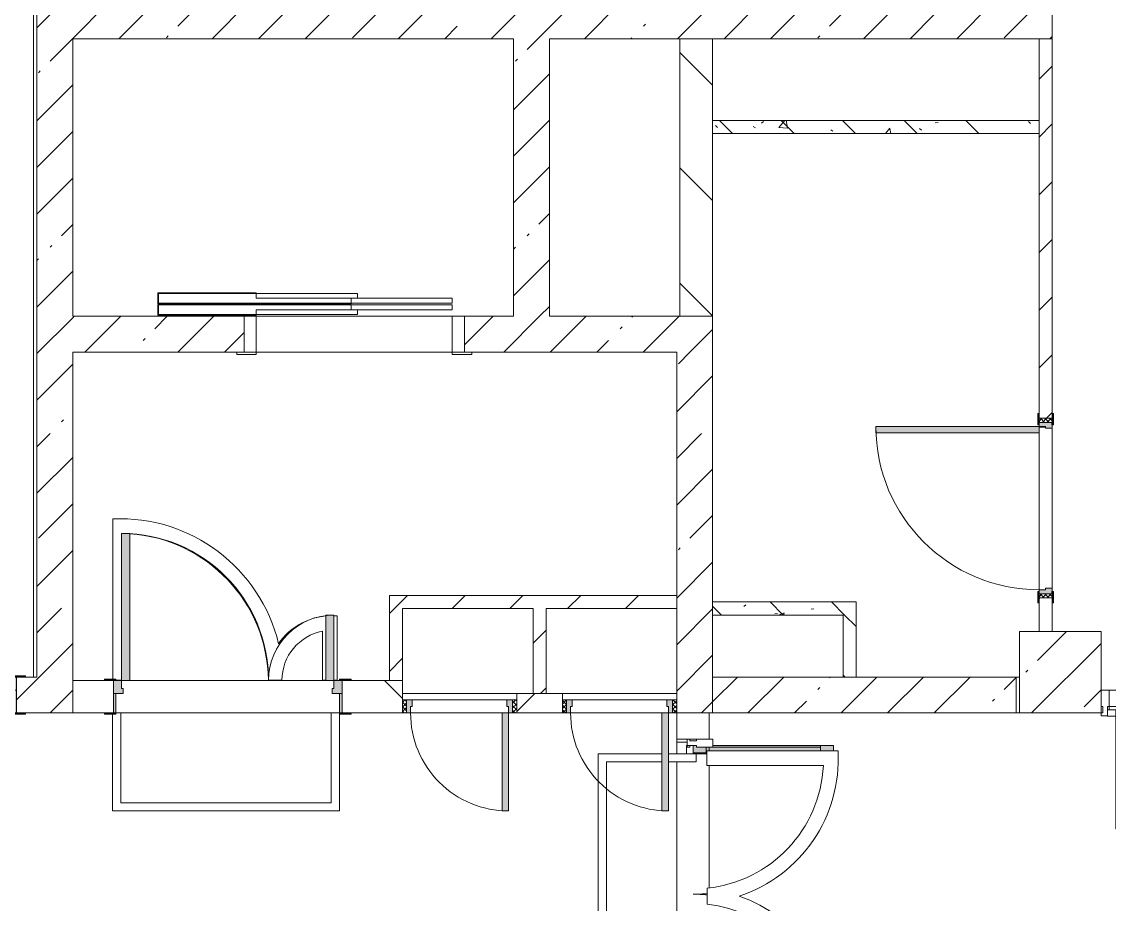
# Model space of a CAD drawing. Header units: millimetres. Extents: x -3456 to 185767, y -8553 to 29000.
# Drawn here: x 153245 to 159907, y 12229 to 17634 of the extents above; entities that cross this region are included whole.
import ezdxf

# ---------------------------------------------------------------- set-up
doc = ezdxf.new("R2010")
doc.units = ezdxf.units.MM
for name, color, linetype, lineweight, true_color in [('A-DETL-GENF-3', 7, 'Continuous', 5, 0xe2e2e2), ('A-DETL-GENF-4', 7, 'Continuous', 5, 0xaaaaaa), ('A-DOOR-3', 7, 'Continuous', 5, 0xaaaaaa), ('A-DOOR-4', 7, 'Continuous', 5, 0xe2e2e2), ('A-DOOR-FRAM-4', 7, 'Continuous', 5, 0xe2e2e2), ('A-DOOR-FRAM-5', 7, 'Continuous', 5, 0xaaaaaa), ('A-FLOR-2', 7, 'Continuous', 5, 0xaaaaaa), ('I-WALL-5', 7, 'Continuous', 5, 0x787878)]:
    doc.layers.add(name, color=color, linetype=linetype, lineweight=lineweight, true_color=true_color)
for name, color, linetype, lineweight in [('A-GLAZ-CWMG-4', 7, 'Continuous', 5), ('A-WALL', 7, 'Continuous', 9), ('I-WALL-3', 7, 'Continuous', 5), ('S-COLS-2', 7, 'Continuous', 5)]:
    doc.layers.add(name, color=color, linetype=linetype, lineweight=lineweight)
pattern_1 = [(45, (58756.86, 0), (-285.1231, 285.1231), []), (45, (59042, 0), (-285.1231, 285.1231), [504.031, -100.806, 16.764, -84.042])]
pattern_2 = [(135, (58756.86, 0), (-353.5534, -353.5534), [])]
pattern_3 = [(45, (58756.86, 0), (-176.7767, 176.7767), [])]
pattern_4 = [(135, (58756.86, 0), (-377.1708, -377.1708), [533.4, -88.9, 17.78, -88.9]), (135, (58756.86, 376.94), (-377.1708, -377.1708), []), (50, (58756.86, 0), (637.6445, -55.7866), [66.675, -733.425]), (355, (58756.86, 0), (-123.3494, 668.6992), [53.34, -586.74]), (100.451, (58810, -4.65), (514.299, 612.908), [56.665, -623.315]), (46.184, (58756.86, 177.8), (948.7764, -147.1497), [100.012, -1100.137]), (96.636, (58835.9, 165.5), (830.909, 865.997), [84.998, -934.973]), (351.184, (58756.9, 177.8), (830.918, 865.988), [80.01, -880.11]), (21, (58845.76, 133.35), (530.6506, -357.9283), [66.675, -733.425]), (326, (58845.76, 133.35), (216.308, 644.6585), [53.34, -586.74]), (71.451, (58890, 103.5), (746.9596, 286.7243), [56.665, -623.315]), (37.5, (58756.86, 0), (10.81053, 295.9426), [16.764, -562.864, 16.764, -578.866, -588.962]), (37.5, (58756.86, 0), (10.81053, 295.9426), [-1175.258, 16.764, -572.198]), (7.5, (58756.86, 0), (233.8692, 350.6318), [16.764, -322.834, 16.764, -549.529, -224.472]), (7.5, (58756.86, 0), (233.8692, 350.6318), [-905.891, 16.764, -207.708]), (327.5, (58558.61, 0), (474.5678, -20.0513), [16.764, -205.486, 16.764, -676.656, -920.115]), (327.5, (58558.61, 0), (474.5678, -20.0513), [-915.67, 16.764, -903.351]), (317.5, (58469.7, 0), (518.4522, 88.9934), [16.764, -272.161, 16.764, -443.738, -653.415]), (317.5, (58469.7, 0), (518.4522, 88.9934), [-749.427, 16.764, -636.651])]

# ---------------------------------------------------------------- blocks, each defined once
blk = doc.blocks.new('110_Дверь_СКБ_1Ст_Внутренняя1 - Д-3б_п_ 1100x2100h_много всего 2-32816779-2_6_1_птичка')
at = {"layer": 'A-DOOR-3'}
h = blk.add_hatch(dxfattribs=at)
h.set_pattern_fill('FP_156', color=256, style=0, pattern_type=2)
h.set_pattern_definition([(135, (1751.41, 104.685), (-14.14214, -14.14214), []), (225, (1751.41, 104.685), (14.14214, -14.14214), [])])
h.paths.add_polyline_path([(537.5, -40), (562.5, -40), (562.5, 40), (537.5, 40)])
at = {"layer": 'A-DOOR-4'}
h = blk.add_hatch(color=256, dxfattribs=at)
h.paths.add_polyline_path([(-512.5, 40), (-512.5, -40), (-477.5, -40), (-477.5, 0), (-487.5, 0), (-487.5, 40)])
h.paths.add_polyline_path([(502.5, 0), (502.5, -40), (537.5, -40), (537.5, 40), (512.5, 40), (512.5, 0)])
at = {"layer": 'A-DOOR-FRAM-4'}
for points in [[(472.5, 40), (512.5, 40), (512.5, 1040), (472.5, 1040)], [(-567.5, 40), (-497.5, 40), (-497.5, 48), (-567.5, 48)], [(522.5, 40), (592.5, 40), (592.5, 48), (522.5, 48)], [(-567.5, -48), (-497.5, -48), (-497.5, -40), (-567.5, -40)], [(522.5, -48), (592.5, -48), (592.5, -40), (522.5, -40)]]:
    blk.add_hatch(color=256, dxfattribs=at).paths.add_polyline_path(points)
at = {"layer": 'A-DOOR-FRAM-5'}
h = blk.add_hatch(dxfattribs=at)
h.set_pattern_fill('FP_157', color=256, style=0, pattern_type=2)
h.set_pattern_definition([(45, (-371.384, 104.685), (-14.1421, 14.1421), []), (135, (-371.384, 104.685), (-14.1421, -14.1421), [])])
h.paths.add_polyline_path([(-537.5, -40), (-512.5, -40), (-512.5, 40), (-537.5, 40)])
at = {"layer": 'A-DOOR-3'}
for p, q in [((512.5, 1040), (472.5, 1040)), ((472.5, 1040), (472.5, 40)), ((512.5, 40), (512.5, 1040)), ((472.5, 40), (512.5, 40))]:
    blk.add_line(p, q, dxfattribs=at)
blk.add_arc((512.5, 40), 1000, 90, 180, dxfattribs=at)
at = {"layer": 'A-DOOR-FRAM-5'}
for p, q in [((-497.5, 48), (-567.5, 48)), ((-567.5, 48), (-567.5, 40)), ((-567.5, 40), (-497.5, 40)), ((-512.5, 40), (-537.5, 40)), ((-537.5, 40), (-537.5, -40)), ((-487.5, 40), (-512.5, 40)), ((-512.5, 40), (-512.5, -40)), ((-512.5, -40), (-512.5, 40)), ((-497.5, 40), (-512.5, 40)), ((-512.5, 40), (-512.5, 39)), ((-512.5, 39), (-497.5, 39)), ((-497.5, 40), (-497.5, 48)), ((-497.5, 39), (-497.5, 40)), ((-487.5, 0), (-487.5, 40)), ((-477.5, 0), (-487.5, 0)), ((-477.5, -40), (-477.5, 0)), ((512.5, 0), (502.5, 0)), ((502.5, 0), (502.5, -40)), ((512.5, 40), (512.5, 0)), ((537.5, 40), (512.5, 40)), ((592.5, 48), (522.5, 48)), ((522.5, 48), (522.5, 40)), ((537.5, 40), (522.5, 40)), ((522.5, 40), (522.5, 39)), ((522.5, 40), (592.5, 40)), ((522.5, 39), (537.5, 39)), ((537.5, -40), (537.5, 40)), ((562.5, 40), (537.5, 40)), ((537.5, 40), (537.5, -40)), ((537.5, 39), (537.5, 40)), ((562.5, -40), (562.5, 40)), ((592.5, 40), (592.5, 48)), ((-497.5, -40), (-567.5, -40)), ((-567.5, -40), (-567.5, -48)), ((-567.5, -48), (-497.5, -48)), ((-537.5, -40), (-512.5, -40)), ((-497.5, -39), (-512.5, -39)), ((-512.5, -39), (-512.5, -40)), ((-512.5, -40), (-477.5, -40)), ((-512.5, -40), (-497.5, -40)), ((-497.5, -40), (-497.5, -39)), ((-497.5, -48), (-497.5, -40)), ((502.5, -40), (537.5, -40)), ((537.5, -39), (522.5, -39)), ((522.5, -39), (522.5, -40)), ((522.5, -40), (537.5, -40)), ((592.5, -40), (522.5, -40)), ((522.5, -40), (522.5, -48)), ((522.5, -48), (592.5, -48)), ((537.5, -40), (537.5, -39)), ((537.5, -40), (562.5, -40)), ((592.5, -48), (592.5, -40))]:
    blk.add_line(p, q, dxfattribs=at)
blk = doc.blocks.new('110_Дверь_СКБ_2Ст - Д-1_л_Лестничная клетка EIS60 2-32142534-2_6_1_птичка')
at = {"layer": 'A-DOOR-4'}
for points in [[(662.5, 110), (662.5, 1010), (612.5, 1010), (612.5, 110)], [(-587.5, 510), (-637.5, 510), (-637.5, 110), (-587.5, 110), (-587.5, 430.5)], [(712.5, 30), (697.5, 30), (697.5, -110), (712.5, -110), (712.5, -33.2)]]:
    blk.add_hatch(color=256, dxfattribs=at).paths.add_polyline_path(points)
h = blk.add_hatch(color=256, dxfattribs=at)
h.paths.add_polyline_path([(712.5, 110), (662.5, 110), (662.5, 60), (652.5, 60), (652.5, 30), (712.5, 30)])
h.paths.add_polyline_path([(-627.5, 30), (-627.5, 60), (-637.5, 60), (-637.5, 110), (-687.5, 110), (-687.5, 30)])
at = {"layer": 'A-DOOR-FRAM-4'}
for points in [[(-672.5, 110), (-672.5, 118), (-742.5, 118), (-742.5, 110)], [(767.5, 110), (767.5, 118), (697.5, 118), (697.5, 110)], [(-672.5, 30), (-687.5, 30), (-687.5, -110), (-672.5, -110), (-672.5, -33.2)], [(-672.5, -110), (-742.5, -110), (-742.5, -118), (-672.5, -118)], [(767.5, -118), (767.5, -110), (697.5, -110), (697.5, -118)]]:
    blk.add_hatch(color=256, dxfattribs=at).paths.add_polyline_path(points)
at = {"layer": 'A-DOOR-3'}
for p, q in [((662.5, 1010), (612.5, 1010)), ((612.5, 1010), (612.5, 110)), ((662.5, 110), (662.5, 1010)), ((-637.5, 510), (-637.5, 110)), ((-587.5, 510), (-637.5, 510)), ((-587.5, 110), (-587.5, 510)), ((-637.5, 110), (-587.5, 110)), ((612.5, 110), (662.5, 110))]:
    blk.add_line(p, q, dxfattribs=at)
for centre, radius, start, end in [((662.5, 110), 900, 90, 180), ((-637.5, 110), 400, 360, 90)]:
    blk.add_arc(centre, radius, start, end, dxfattribs=at)
at = {"layer": 'A-DOOR-FRAM-5'}
for p, q in [((-672.5, 118), (-742.5, 118)), ((-742.5, 118), (-742.5, 110)), ((-742.5, 110), (-672.5, 110)), ((-637.5, 110), (-687.5, 110)), ((-687.5, 110), (-687.5, 30)), ((-672.5, 110), (-672.5, 118)), ((-637.5, 60), (-637.5, 110)), ((662.5, 110), (662.5, 60)), ((712.5, 110), (662.5, 110)), ((767.5, 118), (697.5, 118)), ((697.5, 118), (697.5, 110)), ((697.5, 110), (767.5, 110)), ((712.5, 30), (712.5, 110)), ((767.5, 110), (767.5, 118)), ((-687.5, 30), (-627.5, 30)), ((-672.5, 30), (-687.5, 30)), ((-687.5, 30), (-687.5, -110)), ((-672.5, -110), (-672.5, 30)), ((-627.5, 60), (-637.5, 60)), ((-627.5, 30), (-627.5, 60)), ((662.5, 60), (652.5, 60)), ((652.5, 60), (652.5, 30)), ((652.5, 30), (712.5, 30)), ((712.5, 30), (697.5, 30)), ((697.5, 30), (697.5, -110)), ((712.5, -110), (712.5, 30)), ((-672.5, -110), (-742.5, -110)), ((-742.5, -110), (-742.5, -118)), ((-742.5, -118), (-672.5, -118)), ((-687.5, -110), (-672.5, -110)), ((-672.5, -118), (-672.5, -110)), ((697.5, -110), (712.5, -110)), ((767.5, -110), (697.5, -110)), ((697.5, -110), (697.5, -118)), ((697.5, -118), (767.5, -118)), ((767.5, -118), (767.5, -110))]:
    blk.add_line(p, q, dxfattribs=at)
blk = doc.blocks.new('110_Дверь_СКБ_2Ст - Д-3а 1450x2100h_Лестничная клетка из коридора-32352288-2_6_1_птичка')
at = {"layer": 'A-DOOR-4'}
for points in [[(-587.5, 100), (-587.5, 1000), (-637.5, 1000), (-637.5, 100)], [(662.5, 100), (662.5, 500), (612.5, 500), (612.5, 100)], [(712.5, -100), (712.5, 20), (697.5, 20), (697.5, -100)]]:
    blk.add_hatch(color=256, dxfattribs=at).paths.add_polyline_path(points)
h = blk.add_hatch(color=256, dxfattribs=at)
h.paths.add_polyline_path([(-627.5, 20), (-627.5, 50), (-637.5, 50), (-637.5, 100), (-687.5, 100), (-687.5, 20)])
h.paths.add_polyline_path([(712.5, 20), (712.5, 100), (662.5, 100), (662.5, 50), (652.5, 50), (652.5, 20)])
at = {"layer": 'A-DOOR-FRAM-4'}
for points in [[(-672.5, 100), (-672.5, 108), (-742.5, 108), (-742.5, 100)], [(767.5, 100), (767.5, 108), (697.5, 108), (697.5, 100)], [(-672.5, -100), (-672.5, 20), (-687.5, 20), (-687.5, -100)], [(-672.5, -108), (-672.5, -100), (-742.5, -100), (-742.5, -108)], [(767.5, -108), (767.5, -100), (697.5, -100), (697.5, -108)]]:
    blk.add_hatch(color=256, dxfattribs=at).paths.add_polyline_path(points)
at = {"layer": 'A-DOOR-3'}
for p, q in [((-637.5, 1000), (-637.5, 100)), ((-587.5, 1000), (-637.5, 1000)), ((-587.5, 100), (-587.5, 1000)), ((662.5, 500), (612.5, 500)), ((612.5, 500), (612.5, 100)), ((662.5, 100), (662.5, 500)), ((-637.5, 100), (-587.5, 100)), ((612.5, 100), (662.5, 100))]:
    blk.add_line(p, q, dxfattribs=at)
for centre, radius, start, end in [((-637.5, 100), 900, 0, 90), ((662.5, 100), 400, 90, 180)]:
    blk.add_arc(centre, radius, start, end, dxfattribs=at)
at = {"layer": 'A-DOOR-FRAM-5'}
for p, q in [((-672.5, 108), (-742.5, 108)), ((-742.5, 108), (-742.5, 100)), ((-742.5, 100), (-672.5, 100)), ((-637.5, 100), (-687.5, 100)), ((-687.5, 100), (-687.5, 20)), ((-672.5, 100), (-672.5, 108)), ((-637.5, 50), (-637.5, 100)), ((662.5, 100), (662.5, 50)), ((712.5, 100), (662.5, 100)), ((767.5, 108), (697.5, 108)), ((697.5, 108), (697.5, 100)), ((697.5, 100), (767.5, 100)), ((712.5, 20), (712.5, 100)), ((767.5, 100), (767.5, 108)), ((-687.5, 20), (-627.5, 20)), ((-672.5, 20), (-687.5, 20)), ((-687.5, 20), (-687.5, -100)), ((-672.5, -100), (-672.5, 20)), ((-627.5, 50), (-637.5, 50)), ((-627.5, 20), (-627.5, 50)), ((662.5, 50), (652.5, 50)), ((652.5, 50), (652.5, 20)), ((652.5, 20), (712.5, 20)), ((712.5, 20), (697.5, 20)), ((697.5, 20), (697.5, -100)), ((712.5, -100), (712.5, 20)), ((-672.5, -100), (-742.5, -100)), ((-742.5, -100), (-742.5, -108)), ((-742.5, -108), (-672.5, -108)), ((-687.5, -100), (-672.5, -100)), ((-672.5, -108), (-672.5, -100)), ((697.5, -100), (712.5, -100)), ((767.5, -100), (697.5, -100)), ((697.5, -100), (697.5, -108)), ((697.5, -108), (767.5, -108)), ((767.5, -108), (767.5, -100))]:
    blk.add_line(p, q, dxfattribs=at)
blk = doc.blocks.new('110_Дверь_СКБ_1Ст - д-18 700x2100h_Технический шкаф ЭОМ и СС-23698042-2_6_1_птичка')
at = {"layer": 'A-DOOR-3'}
h = blk.add_hatch(dxfattribs=at)
h.set_pattern_fill('FP_187', color=256, style=0, pattern_type=2)
h.set_pattern_definition([(135, (1951.41, 124.685), (-14.14214, -14.14214), []), (225, (1951.41, 124.685), (14.14214, -14.14214), [])])
h.paths.add_polyline_path([(362.5, 60), (337.5, 60), (337.5, -20), (362.5, -20)])
at = {"layer": 'A-DOOR-4'}
h = blk.add_hatch(color=256, dxfattribs=at)
h.paths.add_polyline_path([(312.5, 60), (312.5, 20), (302.5, 20), (302.5, -20), (337.5, -20), (337.5, 60)])
h.paths.add_polyline_path([(-287.5, 60), (-312.5, 60), (-312.5, -20), (-277.5, -20), (-277.5, 20), (-287.5, 20)])
at = {"layer": 'A-DOOR-FRAM-4'}
blk.add_hatch(color=256, dxfattribs=at).paths.add_polyline_path([(-247.5, 660), (-287.5, 660), (-287.5, 60), (-247.5, 60), (-247.5, 502.4)])
at = {"layer": 'A-DOOR-FRAM-5'}
h = blk.add_hatch(dxfattribs=at)
h.set_pattern_fill('FP_188', color=256, style=0, pattern_type=2)
h.set_pattern_definition([(45, (-171.384, 124.685), (-14.1421, 14.1421), []), (135, (-171.384, 124.685), (-14.1421, -14.1421), [])])
h.paths.add_polyline_path([(-312.5, 60), (-337.5, 60), (-337.5, -20), (-312.5, -20)])
at = {"layer": 'A-DOOR-3'}
for p, q in [((-287.5, 660), (-287.5, 60)), ((-247.5, 660), (-287.5, 660)), ((-247.5, 60), (-247.5, 660)), ((-287.5, 60), (-247.5, 60))]:
    blk.add_line(p, q, dxfattribs=at)
blk.add_arc((-287.5, 60), 600, 360, 90, dxfattribs=at)
at = {"layer": 'A-DOOR-FRAM-5'}
for p, q in [((-312.5, 60), (-337.5, 60)), ((-337.5, 60), (-337.5, -20)), ((-287.5, 60), (-312.5, 60)), ((-312.5, 60), (-312.5, -20)), ((-312.5, -20), (-312.5, 60)), ((-287.5, 20), (-287.5, 60)), ((-277.5, 20), (-287.5, 20)), ((-277.5, -20), (-277.5, 20)), ((-247.5, 60), (312.5, 60)), ((312.5, 20), (302.5, 20)), ((302.5, 20), (302.5, -20)), ((312.5, 60), (312.5, 20)), ((337.5, 60), (312.5, 60)), ((337.5, -20), (337.5, 60)), ((362.5, 60), (337.5, 60)), ((337.5, 60), (337.5, -20)), ((362.5, -20), (362.5, 60)), ((-337.5, -20), (-312.5, -20)), ((-312.5, -20), (-277.5, -20)), ((302.5, -20), (-277.5, -20)), ((302.5, -20), (337.5, -20)), ((337.5, -20), (362.5, -20))]:
    blk.add_line(p, q, dxfattribs=at)
blk = doc.blocks.new('BSC_Колонна _Прямоугольная - 500х500-17857564-2_6_1_птичка')
at = {"layer": 'S-COLS-2'}
h = blk.add_hatch(dxfattribs=at)
h.set_pattern_fill('FP_218', color=256, style=0, pattern_type=2)
h.set_pattern_definition([(45, (-100850, -13650), (-285.1231, 285.1231), []), (45, (-100564.88, -13650), (-285.1231, 285.1231), [504.031, -100.806, 16.764, -84.042])])
h.paths.add_polyline_path([(-250, -250), (250, -250), (250, 250), (-250, 250), (-250, -113.9)])
for p, q in [((250, 250), (-250, 250)), ((-250, 250), (-250, -250)), ((250, -250), (250, 250)), ((-250, -250), (250, -250))]:
    blk.add_line(p, q, dxfattribs=at)
blk = doc.blocks.new('DOR_Дверь лифта - 1350х2050h-19118285-2_6_1_птичка')
at = {"layer": 'A-DOOR-3'}
for p, q in [((-600, 125), (-720, 125)), ((-720, 125), (-720, 110)), ((-720, 110), (-600, 110)), ((-675, 110), (-675, -110)), ((-600, 110), (-675, 110)), ((-600, 110), (-600, 125)), ((600, 110), (-600, 110)), ((-600, 110), (-600, -110)), ((720, 125), (600, 125)), ((600, 125), (600, 110)), ((600, -110), (600, 110)), ((675, 110), (600, 110)), ((600, 110), (720, 110)), ((675, -110), (675, 110)), ((720, 110), (720, 125)), ((-675, -110), (-600, -110)), ((-600, -110), (600, -110)), ((-20, -120), (-20, -150)), ((600, -120), (-20, -120)), ((600, -110), (675, -110)), ((600, -150), (600, -120)), ((-600, -150), (-600, -180)), ((20, -150), (-600, -150)), ((-600, -180), (20, -180)), ((-600, -190), (-600, -220)), ((20, -190), (-600, -190)), ((-20, -150), (600, -150)), ((20, -180), (20, -150)), ((20, -220), (20, -190)), ((-600, -220), (20, -220)), ((-20, -220), (-20, -250)), ((600, -220), (-20, -220)), ((-20, -250), (600, -250)), ((600, -250), (600, -220))]:
    blk.add_line(p, q, dxfattribs=at)
at = {"layer": 'A-DOOR-FRAM-5'}
for p, q in [((600, -117), (600, -120)), ((1203, -117), (600, -117)), ((600, -120), (1200, -120)), ((1200, -120), (1200, -180)), ((1203, -183), (1203, -117)), ((1200, -180), (20, -180)), ((20, -180), (20, -183)), ((20, -183), (1203, -183)), ((1203, -187), (20, -187)), ((20, -187), (20, -190)), ((20, -190), (1200, -190)), ((1200, -190), (1200, -250)), ((1203, -253), (1203, -187)), ((600, -250), (600, -253)), ((1200, -250), (600, -250)), ((600, -253), (1203, -253))]:
    blk.add_line(p, q, dxfattribs=at)
blk = doc.blocks.new('Дверь_Витражная_остекление_ - ВВ-7 остекление-32349468-2_6_1_птичка')
at = {"layer": 'A-DETL-GENF-3'}
for points in [[(-860, -106.8), (-860, -880), (-837.2, -880), (-837.2, -106.8), (-815, -106.8), (-815, -20), (-860, -20)], [(865, -103.8), (877.8, -103.8), (877.8, -880), (910, -880), (910, -140), (900, -140), (900, -40), (910, -40), (910, -20), (865, -20)]]:
    blk.add_hatch(color=256, dxfattribs=at).paths.add_polyline_path(points)
at = {"layer": 'A-DETL-GENF-4'}
for p, q in [((-815, -20), (-860, -20)), ((-860, -880), (-860, -20)), ((-815, -20), (-860, -20)), ((-860, -20), (-860, -880)), ((-815, -106.8), (-815, -20)), ((-815, -106.8), (-815, -20)), ((865, -103.8), (865, -20)), ((865, -20), (865, -103.8)), ((-860, -100), (-815, -100)), ((-850, -800), (-850, -100)), ((-806, -106.8), (-806, -100)), ((900, -100), (865, -100)), ((900, -800), (900, -140)), ((910, -880), (910, -140)), ((910, -880), (910, -140)), ((-860, -800), (-837.2, -800)), ((910, -800), (877.8, -800)), ((-860, -880), (-837.2, -880)), ((-860, -880), (-837.2, -880)), ((910, -880), (877.8, -880)), ((877.8, -880), (910, -880))]:
    blk.add_line(p, q, dxfattribs=at)
at = {"layer": 'A-DOOR-3'}
for p, q in [((-910, 20), (-860, 20)), ((-910, -20), (-910, 20)), ((-860, 20), (-860, -20)), ((860, 20), (910, 20)), ((860, -20), (860, 20)), ((910, 20), (910, -20)), ((-860, -20), (-910, -20)), ((-860, -880), (-860, -20)), ((910, -20), (860, -20)), ((860, -103.8), (860, -39))]:
    blk.add_line(p, q, dxfattribs=at)
for centre, start, end in [((-860, -20), 354.22155, 0), ((860, -20), 180, 185.77845), ((-860, -20), 270, 271.54729)]:
    blk.add_arc(centre, 860, start, end, dxfattribs=at)
blk = doc.blocks.new('Прямоугольный импост - Импост структурный с накладкой - 160мм Темный-32348142-2_6_1_птичка')
at = {"layer": 'A-GLAZ-CWMG-4'}
for p, q in [((0, 17), (-50, 17)), ((-50, 17), (-50, 0)), ((-50, 0), (-40, 0)), ((-40, 0), (-40, -40)), ((-10, -40), (-10, 0)), ((-10, 0), (0, 0)), ((0, 0), (0, 17)), ((-40, -40), (-50, -40)), ((-50, -40), (-50, -140)), ((0, -40), (-10, -40)), ((0, -140), (0, -40)), ((-50, -140), (0, -140))]:
    blk.add_line(p, q, dxfattribs=at)
blk = doc.blocks.new('Дверь_Витражная_остекление_ - ВВ-22-32429667-2_6_1_птичка')
at = {"layer": 'A-DETL-GENF-3'}
for points in [[(-642.5, -710), (-642.5, -20), (-687.5, -20), (-687.5, -710)], [(737.5, -705), (737.5, -20), (692.5, -20), (692.5, -705)]]:
    blk.add_hatch(color=256, dxfattribs=at).paths.add_polyline_path(points)
at = {"layer": 'A-DETL-GENF-4'}
for p, q in [((-642.5, -20), (-687.5, -20)), ((-687.5, -710), (-687.5, -20)), ((-642.5, -20), (-687.5, -20)), ((-687.5, -20), (-687.5, -710)), ((-642.5, -710), (-642.5, -20)), ((-642.5, -710), (-642.5, -20)), ((692.5, -705), (692.5, -20)), ((692.5, -20), (692.5, -705)), ((737.5, -705), (737.5, -20)), ((737.5, -705), (737.5, -20)), ((-687.5, -100), (-642.5, -100)), ((-677.5, -630), (-677.5, -100)), ((-633.5, -630), (-633.5, -100)), ((683.5, -625), (683.5, -100)), ((737.5, -100), (692.5, -100)), ((727.5, -625), (727.5, -100)), ((-687.5, -630), (-642.5, -630)), ((737.5, -625), (692.5, -625)), ((-687.5, -710), (-642.5, -710)), ((-687.5, -710), (-642.5, -710)), ((737.5, -705), (692.5, -705)), ((692.5, -705), (737.5, -705))]:
    blk.add_line(p, q, dxfattribs=at)
at = {"layer": 'A-DOOR-3'}
for p, q in [((-737.5, 20), (-687.5, 20)), ((-737.5, -20), (-737.5, 20)), ((-687.5, 20), (-687.5, -20)), ((687.5, 20), (737.5, 20)), ((687.5, -20), (687.5, 20)), ((737.5, 20), (737.5, -20)), ((-687.5, -20), (-737.5, -20)), ((-687.5, -710), (-687.5, -20)), ((687.5, -705), (687.5, -20)), ((737.5, -20), (687.5, -20))]:
    blk.add_line(p, q, dxfattribs=at)
for centre, radius, start, end in [((-687.5, -20), 690, 270, 0), ((687.5, -20), 685, 180, 270)]:
    blk.add_arc(centre, radius, start, end, dxfattribs=at)
blk = doc.blocks.new('Прямоугольный импост - Импост структурный с накладкой - 160мм Темный-V244-2_6_1_птичка')
at = {"layer": 'A-GLAZ-CWMG-4'}
for p, q in [((0, 17), (-40, 17)), ((-10, -40), (-10, 0)), ((-10, 0), (0, 0)), ((0, 0), (0, 17)), ((-40, -40), (-50, -40)), ((-50, -40), (-50, -140)), ((-40, -20), (-40, -40)), ((0, -40), (-10, -40)), ((-50, -140), (0, -140))]:
    blk.add_line(p, q, dxfattribs=at)
blk = doc.blocks.new('Прямоугольный импост - Импост структурный с накладкой - 160мм Темный-32427025-2_6_1_птичка')
at = {"layer": 'A-GLAZ-CWMG-4'}
for p, q in [((102605, 13540), (101150, 13540)), ((101150, 13420), (101150, 13440)), ((102605, 13440), (101150, 13440)), ((102565, 13400), (101190, 13400)), ((102605, 13440), (102605, 13420)), ((102565, 13383), (101190, 13383))]:
    blk.add_line(p, q, dxfattribs=at)

msp = doc.modelspace()

# ---------------------------------------------------------------- hatches: boundary and pattern name
at = {"layer": 'I-WALL-3'}
h = msp.add_hatch(dxfattribs=at)
h.set_pattern_fill('FP_128', color=256, style=0, pattern_type=2)
h.set_pattern_definition(pattern_1)
h.paths.add_polyline_path([(159556.9, 17530), (159556.9, 17750), (153336.9, 17750), (153336.9, 17530), (159476.9, 17530)])
h = msp.add_hatch(dxfattribs=at)
h.set_pattern_fill('FP_128', color=256, style=0, pattern_type=2)
h.set_pattern_definition(pattern_1)
h.paths.add_polyline_path([(153556.9, 13620), (153556.9, 17530), (153336.9, 17530), (153336.9, 13620)])
h = msp.add_hatch(dxfattribs=at)
h.set_pattern_fill('FP_128', color=256, style=0, pattern_type=2)
h.set_pattern_definition(pattern_1)
h.paths.add_polyline_path([(156476.9, 15830), (156476.9, 17530), (156256.9, 17530), (156256.9, 15830)])
h = msp.add_hatch(dxfattribs=at)
h.set_pattern_fill('FP_131', color=256, style=0, pattern_type=2)
h.set_pattern_definition(pattern_2)
h.paths.add_polyline_path([(157476.9, 15830), (157476.9, 17530), (157276.9, 17530), (157276.9, 15830)])
h = msp.add_hatch(dxfattribs=at)
h.set_pattern_fill('FP_132', color=256, style=0, pattern_type=2)
h.set_pattern_definition(pattern_3)
h.paths.add_polyline_path([(159504, 13900), (159556.9, 13900), (159556.9, 14105), (159476.9, 14105), (159476.9, 13900)])
h.paths.add_polyline_path([(159556.9, 15205), (159556.9, 17530), (159476.9, 17530), (159476.9, 15205)])
h = msp.add_hatch(dxfattribs=at)
h.set_pattern_fill('FP_128', color=256, style=0, pattern_type=2)
h.set_pattern_definition(pattern_1)
h.paths.add_polyline_path([(153556.9, 15610), (154606.9, 15610), (154606.9, 15830), (153556.9, 15830)])
h.paths.add_polyline_path([(157256.9, 15610), (157476.9, 15610), (157476.9, 15830), (155956.9, 15830), (155956.9, 15610)])
h = msp.add_hatch(dxfattribs=at)
h.set_pattern_fill('FP_128', color=256, style=0, pattern_type=2)
h.set_pattern_definition(pattern_1)
h.paths.add_polyline_path([(157256.9, 13400), (157476.9, 13400), (157476.9, 15610), (157256.9, 15610), (157256.9, 13480)])
h = msp.add_hatch(dxfattribs=at)
h.set_pattern_fill('FP_132', color=256, style=0, pattern_type=2)
h.set_pattern_definition(pattern_3)
h.paths.add_polyline_path([(155576.9, 13600), (155576.9, 14120), (155496.9, 14120), (155496.9, 13600)])
h = msp.add_hatch(dxfattribs=at)
h.set_pattern_fill('FP_132', color=256, style=0, pattern_type=2)
h.set_pattern_definition(pattern_3)
h.paths.add_polyline_path([(157256.9, 14040), (157256.9, 14120), (155576.9, 14120), (155576.9, 14040), (156456.9, 14040)])
h = msp.add_hatch(dxfattribs=at)
h.set_pattern_fill('FP_132', color=256, style=0, pattern_type=2)
h.set_pattern_definition(pattern_3)
h.paths.add_polyline_path([(156456.9, 13520), (156456.9, 14040), (156376.9, 14040), (156376.9, 13520)])
h = msp.add_hatch(dxfattribs=at)
h.set_pattern_fill('FP_128', color=256, style=0, pattern_type=2)
h.set_pattern_definition(pattern_1)
h.paths.add_polyline_path([(153266.9, 13400), (153556.9, 13400), (153556.9, 13620), (153211.9, 13620), (153211.9, 13400)])
h.paths.add_polyline_path([(151786.9, 13400), (151811.9, 13400), (151811.9, 13620), (151786.9, 13620), (151786.9, 13536.1)])
h = msp.add_hatch(dxfattribs=at)
h.set_pattern_fill('FP_131', color=256, style=0, pattern_type=2)
h.set_pattern_definition(pattern_2)
h.paths.add_polyline_path([(153556.9, 13400), (153806.9, 13400), (153806.9, 13600), (153556.9, 13600), (153556.9, 13520)])
h.paths.add_polyline_path([(155206.9, 13400), (155576.9, 13400), (155576.9, 13600), (155206.9, 13600), (155206.9, 13520)])
h = msp.add_hatch(dxfattribs=at)
h.set_pattern_fill('FP_128', color=256, style=0, pattern_type=2)
h.set_pattern_definition(pattern_1)
h.paths.add_polyline_path([(157783.5, 13400), (159336.9, 13400), (159336.9, 13620), (157476.9, 13620), (157476.9, 13400)])
h = msp.add_hatch(dxfattribs=at)
h.set_pattern_fill('FP_221', color=256, style=0, pattern_type=2)
h.set_pattern_definition([(45, (58756.86, 0), (-427.6843, 427.6843), []), (45, (59042, 0), (-427.6843, 427.6843), [])])
h.paths.add_polyline_path([(156556.9, 13400), (156556.9, 13520), (156276.9, 13520), (156276.9, 13400)])
at = {"layer": 'I-WALL-5'}
h = msp.add_hatch(dxfattribs=at)
h.set_pattern_fill('FP_139', color=256, style=0, pattern_type=2)
h.set_pattern_definition(pattern_4)
h.paths.add_polyline_path([(159476.9, 16950), (159476.9, 17030), (157476.9, 17030), (157476.9, 16950), (157783.5, 16950)])
h = msp.add_hatch(dxfattribs=at)
h.set_pattern_fill('FP_139', color=256, style=0, pattern_type=2)
h.set_pattern_definition(pattern_4)
h.paths.add_polyline_path([(158276.9, 14000), (158356.9, 14000), (158356.9, 14080), (157476.9, 14080), (157476.9, 14000), (157783.5, 14000)])
h = msp.add_hatch(dxfattribs=at)
h.set_pattern_fill('FP_139', color=256, style=0, pattern_type=2)
h.set_pattern_definition(pattern_4)
h.paths.add_polyline_path([(158356.9, 13620), (158356.9, 14000), (158276.9, 14000), (158276.9, 13620)])

# ---------------------------------------------------------------- linework, layer by layer
at = {"layer": 'A-FLOR-2'}
for p, q in [((153315.9, 13620), (153315.9, 17750)), ((159516.9, 15150), (159476.9, 15150)), ((153803.3, 14589.2), (153803.3, 13608)), ((155177.4, 13601.1), (155177.4, 13994.7)), ((155087.4, 13900.9), (155087.4, 13601.1)), ((153821.9, 13601.1), (153856.9, 13601.1)), ((154755.8, 13601.1), (154838.8, 13601.1)), ((155087.4, 13601.1), (155106.9, 13601.1)), ((155156.9, 13601.1), (155177.4, 13601.1)), ((159336.9, 13620), (159356.9, 13620)), ((153801.3, 13392), (153801.3, 12800)), ((153851.3, 13400), (153821.9, 13400)), ((153851.3, 12850), (153851.3, 13400)), ((155190.6, 13400), (155140.6, 13400)), ((155140.6, 13400), (155140.6, 12850)), ((155190.6, 12800), (155190.6, 13400)), ((159356.9, 13400), (159336.9, 13400)), ((157319.7, 13221.2), (157256.9, 13221.2)), ((156776.9, 13150), (156776.9, 11481.2)), ((157166.9, 13150), (156776.9, 13150)), ((157317.9, 13150), (157206.9, 13150)), ((157376.9, 13150), (157357.9, 13150)), ((157376.9, 13100), (157376.9, 13150)), ((158245.3, 13167.8), (157441.7, 13167.8)), ((157441.7, 13167.8), (157441.7, 13078)), ((156826.9, 11531.2), (156826.9, 13100)), ((156826.9, 13100), (157166.9, 13100)), ((157206.9, 13100), (157376.9, 13100)), ((157441.7, 13078), (158155.7, 13078)), ((153801.3, 12800), (155190.6, 12800)), ((155140.6, 12850), (153851.3, 12850)), ((157443.2, 12327), (157443.2, 12228.6))]:
    msp.add_line(p, q, dxfattribs=at)
for centre, radius, start, end in [((153845.8, 13590.1), 1000, 13.54971, 92.43764), ((153845.8, 13590.1), 910, 0.6926, 86.14974), ((155143.8, 13601.1), 395, 95.37122, 145.57769), ((155143.8, 13601.1), 395, 85.12655, 88.10651), ((155143.8, 13601.1), 305, 100.66451, 180), ((157361.7, 13117.8), 885, 288.26618, 3.23877), ((157361.7, 13117.8), 795, 275.8832, 357.13064), ((157361.7, 11452.8), 870, 360, 71.40745), ((157361.7, 11452.8), 780, 6.57701, 84.00325)]:
    msp.add_arc(centre, radius, start, end, dxfattribs=at)
at = {"layer": 'A-WALL'}
for p, q in [((157476.9, 17530), (157276.9, 17530)), ((159556.9, 17530), (159476.9, 17530)), ((157476.9, 17030), (157476.9, 16950)), ((159476.9, 16950), (159476.9, 17030)), ((157276.9, 15830), (157476.9, 15830)), ((157256.9, 14040), (157256.9, 14120)), ((157476.9, 14080), (157476.9, 14000)), ((155496.9, 13600), (155576.9, 13600)), ((158276.9, 13620), (158356.9, 13620)), ((156376.9, 13520), (156456.9, 13520))]:
    msp.add_line(p, q, dxfattribs=at)
at = {"layer": 'I-WALL-3'}
for p, q in [((159556.9, 15235), (159556.9, 20755)), ((153336.9, 17750), (153336.9, 13620)), ((153556.9, 15830), (153556.9, 17530)), ((153556.9, 17530), (156256.9, 17530)), ((156256.9, 17530), (156256.9, 15830)), ((156476.9, 17530), (157276.9, 17530)), ((156476.9, 15830), (156476.9, 17530)), ((157276.9, 17530), (157276.9, 15830)), ((157476.9, 17530), (159476.9, 17530)), ((157476.9, 17030), (157476.9, 17530)), ((159476.9, 17530), (159476.9, 17030)), ((159476.9, 17030), (157476.9, 17030)), ((157476.9, 16950), (159476.9, 16950)), ((157476.9, 14080), (157476.9, 16950)), ((159476.9, 16950), (159476.9, 15235)), ((154606.9, 15830), (153556.9, 15830)), ((154606.9, 15610), (154606.9, 15830)), ((156256.9, 15830), (155956.9, 15830)), ((155956.9, 15830), (155956.9, 15610)), ((157276.9, 15830), (156476.9, 15830)), ((153556.9, 15610), (154606.9, 15610)), ((153556.9, 15610), (153556.9, 13400)), ((155956.9, 15610), (157256.9, 15610)), ((157256.9, 15610), (157256.9, 14120)), ((159556.9, 15145), (159556.9, 14165)), ((159476.9, 14155), (159476.9, 15115)), ((155496.9, 14120), (155496.9, 13600)), ((157256.9, 14120), (155496.9, 14120)), ((158356.9, 14080), (157476.9, 14080)), ((158356.9, 13620), (158356.9, 14080)), ((159476.9, 14075), (159476.9, 13900)), ((159556.9, 13900), (159556.9, 14075)), ((155576.9, 13480), (155576.9, 14040)), ((155576.9, 14040), (156376.9, 14040)), ((156376.9, 14040), (156376.9, 13520)), ((156456.9, 14040), (157256.9, 14040)), ((156456.9, 13520), (156456.9, 14040)), ((157256.9, 14040), (157256.9, 13480)), ((157476.9, 14000), (158276.9, 14000)), ((157476.9, 13400), (157476.9, 14000)), ((158276.9, 14000), (158276.9, 13620)), ((153336.9, 13620), (153266.9, 13620)), ((153751.9, 13600), (153556.9, 13600)), ((153906.9, 13600), (155106.9, 13600)), ((155496.9, 13600), (155261.9, 13600)), ((158276.9, 13620), (157476.9, 13620)), ((159336.9, 13620), (158356.9, 13620)), ((159336.9, 13400), (159336.9, 13620)), ((155576.9, 13520), (156376.9, 13520)), ((156276.9, 13520), (156276.9, 13480)), ((156456.9, 13520), (157256.9, 13520)), ((156556.9, 13480), (156556.9, 13520)), ((153266.9, 13400), (153556.9, 13400)), ((153556.9, 13400), (153751.9, 13400)), ((155140.6, 13400), (153851.3, 13400)), ((155261.9, 13400), (155576.9, 13400)), ((156276.9, 13400), (156556.9, 13400)), ((157476.9, 13400), (157256.9, 13400)), ((157256.9, 13400), (157256.9, 13150)), ((157456.9, 13240), (157456.9, 13400)), ((157476.9, 13400), (159336.9, 13400)), ((157256.9, 13240), (157456.9, 13240)), ((157456.9, 13190), (157456.9, 13167.8)), ((157256.9, 11531.2), (157256.9, 13100)), ((157456.9, 13078), (157456.9, 12329.3))]:
    msp.add_line(p, q, dxfattribs=at)

# ---------------------------------------------------------------- block references
at = {"layer": 'A-DOOR-3'}
for name, p, rotation in [('DOR_Дверь лифта - 1350х2050h-19118285-2_6_1_птичка', (155281.9, 15720), 180), ('110_Дверь_СКБ_1Ст_Внутренняя1 - Д-3б_п_ 1100x2100h_много всего 2-32816779-2_6_1_птичка', (159516.9, 14642.5), 90), ('110_Дверь_СКБ_1Ст - д-18 700x2100h_Технический шкаф ЭОМ и СС-23698042-2_6_1_птичка', (155939.4, 13460), 180), ('110_Дверь_СКБ_1Ст - д-18 700x2100h_Технический шкаф ЭОМ и СС-23698042-2_6_1_птичка', (156919.4, 13460), 180), ('Дверь_Витражная_остекление_ - ВВ-7 остекление-32349468-2_6_1_птичка', (157337.9, 12290), 89.99999999999993)]:
    msp.add_blockref(name, p, dxfattribs=dict(at, rotation=rotation))
for name, p in [('110_Дверь_СКБ_2Ст - Д-1_л_Лестничная клетка EIS60 2-32142534-2_6_1_птичка', (152499.4, 13510)), ('110_Дверь_СКБ_2Ст - Д-3а 1450x2100h_Лестничная клетка из коридора-32352288-2_6_1_птичка', (154494.4, 13500)), ('Дверь_Витражная_остекление_ - ВВ-22-32429667-2_6_1_птичка', (160634.4, 13400))]:
    msp.add_blockref(name, p, dxfattribs=at)
at = {"layer": 'A-GLAZ-CWMG-4'}
for name, p, rotation in [('Прямоугольный импост - Импост структурный с накладкой - 160мм Темный-V244-2_6_1_птичка', (159856.9, 13400), 180), ('Прямоугольный импост - Импост структурный с накладкой - 160мм Темный-32348142-2_6_1_птичка', (157337.9, 13240), 89.99999999999993)]:
    msp.add_blockref(name, p, dxfattribs=dict(at, rotation=rotation))
msp.add_blockref('Прямоугольный импост - Импост структурный с накладкой - 160мм Темный-32427025-2_6_1_птичка', (58756.9, 0), dxfattribs=at)
at = {"layer": 'S-COLS-2'}
msp.add_blockref('BSC_Колонна _Прямоугольная - 500х500-17857564-2_6_1_птичка', (159606.9, 13650), dxfattribs=at)

doc.saveas('drawing.dxf')
